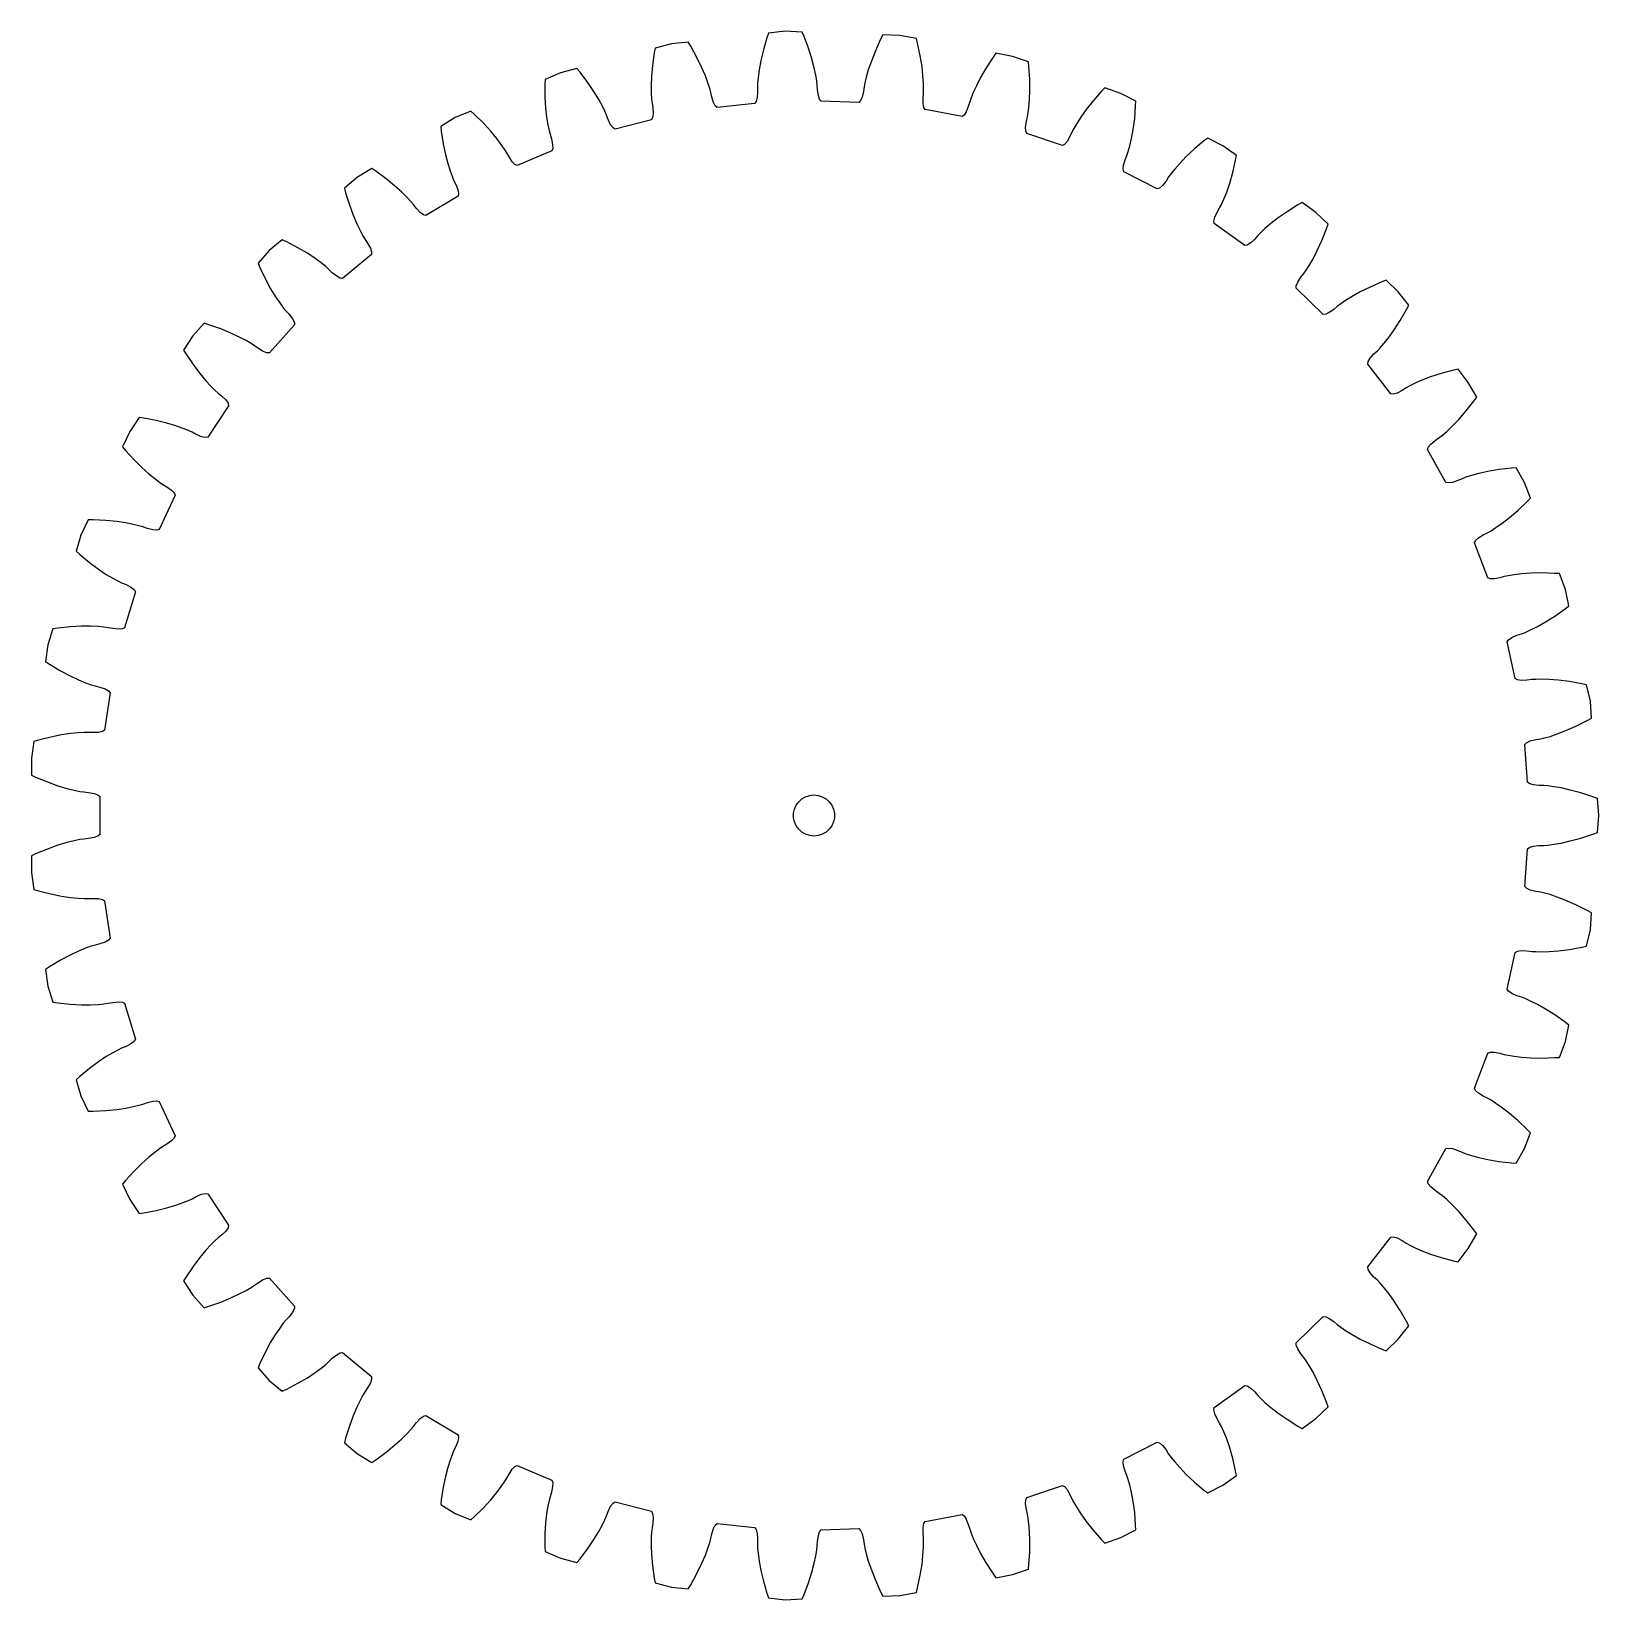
# Model space of a CAD drawing. Header units: metres. Extents: x -57 to 57, y -57 to 57.
import ezdxf

# ---------------------------------------------------------------- set-up
doc = ezdxf.new("R2010")
doc.units = ezdxf.units.M

msp = doc.modelspace()

# ---------------------------------------------------------------- linework, layer by layer
for p, q in [((-2.09, 57.26), (-3.32, 57.12)), ((-0.86, 57.21), (-2.09, 57.26)), ((-10.41, 56.34), (-11.6, 56.03)), ((-9.18, 56.48), (-10.41, 56.34)), ((-9, 56.18), (-9.18, 56.48)), ((-8.55, 55.36), (-9, 56.18)), ((-3.43, 56.79), (-3.69, 55.9)), ((-3.32, 57.12), (-3.43, 56.79)), ((-0.72, 56.89), (-0.86, 57.21)), ((-0.4, 56.02), (-0.72, 56.89)), ((4.87, 56.69), (4.49, 55.84)), ((5.03, 57), (4.87, 56.69)), ((6.27, 56.95), (5.03, 57)), ((7.48, 56.73), (6.27, 56.95)), ((7.57, 56.39), (7.48, 56.73)), ((7.76, 55.48), (7.57, 56.39)), ((-11.66, 55.69), (-11.79, 54.77)), ((-11.6, 56.03), (-11.66, 55.69)), ((-8.2, 54.64), (-8.55, 55.36)), ((-3.88, 55.12), (-4, 54.45)), ((-3.69, 55.9), (-3.88, 55.12)), ((-0.16, 55.25), (-0.4, 56.02)), ((0.02, 54.6), (-0.16, 55.25)), ((4.19, 55.09), (3.97, 54.45)), ((4.49, 55.84), (4.19, 55.09)), ((7.89, 54.69), (7.76, 55.48)), ((13.08, 55.37), (12.57, 54.59)), ((13.28, 55.66), (13.08, 55.37)), ((14.49, 55.43), (13.28, 55.66)), ((15.66, 55.03), (14.49, 55.43)), ((15.7, 54.69), (15.66, 55.03)), ((-18.5, 54.23), (-19.63, 53.74)), ((-17.31, 54.54), (-18.5, 54.23)), ((-17.08, 54.27), (-17.31, 54.54)), ((-16.52, 53.53), (-17.08, 54.27)), ((-11.86, 53.96), (-11.89, 53.29)), ((-11.79, 54.77), (-11.86, 53.96)), ((-7.93, 54.02), (-8.2, 54.64)), ((-7.74, 53.5), (-7.93, 54.02)), ((-4.08, 53.9), (-4.11, 53.48)), ((-4, 54.45), (-4.08, 53.9)), ((0.13, 54.06), (0.02, 54.6)), ((0.2, 53.64), (0.13, 54.06)), ((3.82, 53.92), (3.72, 53.51)), ((3.97, 54.45), (3.82, 53.92)), ((7.96, 54.01), (7.89, 54.69)), ((8, 53.46), (7.96, 54.01)), ((12.17, 53.9), (11.86, 53.29)), ((12.57, 54.59), (12.17, 53.9)), ((15.76, 53.76), (15.7, 54.69)), ((-19.63, 53.74), (-19.65, 53.39)), ((-19.65, 53.39), (-19.64, 52.46)), ((-16.07, 52.86), (-16.52, 53.53)), ((-15.71, 52.29), (-16.07, 52.86)), ((-11.89, 53.29), (-11.88, 52.73)), ((-11.88, 52.73), (-11.86, 52.31)), ((-7.61, 53.09), (-7.74, 53.5)), ((-7.54, 52.8), (-7.61, 53.09)), ((-7.46, 52.46), (-7.54, 52.8)), ((-4.12, 52.83), (-4.15, 52.42)), ((-4.11, 53.48), (-4.12, 53.18)), ((-4.12, 53.18), (-4.12, 52.83)), ((0.23, 53.34), (0.2, 53.64)), ((0.25, 52.99), (0.23, 53.34)), ((0.32, 52.58), (0.25, 52.99)), ((3.62, 52.87), (3.52, 52.46)), ((3.66, 53.21), (3.62, 52.87)), ((3.72, 53.51), (3.66, 53.21)), ((7.97, 52.39), (7.99, 52.74)), ((7.99, 52.74), (8.01, 53.03)), ((8.01, 53.03), (8, 53.46)), ((11.63, 52.79), (11.47, 52.4)), ((11.86, 53.29), (11.63, 52.79)), ((15.74, 52.28), (15.77, 52.95)), ((15.77, 52.95), (15.76, 53.76)), ((21, 52.88), (20.38, 52.18)), ((21.24, 53.13), (21, 52.88)), ((22.41, 52.73), (21.24, 53.13)), ((23.51, 52.17), (22.41, 52.73)), ((-19.64, 52.46), (-19.59, 51.66)), ((-19.59, 51.66), (-19.52, 50.99)), ((-15.45, 51.8), (-15.71, 52.29)), ((-15.26, 51.42), (-15.45, 51.8)), ((-11.86, 52.31), (-11.82, 52.01)), ((-11.82, 52.01), (-11.77, 51.67)), ((-11.77, 51.67), (-11.74, 51.26)), ((-7.34, 52.07), (-7.46, 52.46)), ((-7.21, 51.81), (-7.34, 52.07)), ((-7.07, 51.69), (-7.21, 51.81)), ((-4.34, 51.99), (-7.07, 51.69)), ((-4.23, 52.14), (-4.34, 51.99)), ((-4.15, 52.42), (-4.23, 52.14)), ((0.41, 52.31), (0.32, 52.58)), ((0.53, 52.17), (0.41, 52.31)), ((3.28, 52.07), (0.53, 52.17)), ((3.41, 52.2), (3.28, 52.07)), ((3.52, 52.46), (3.41, 52.2)), ((7.97, 51.98), (7.97, 52.39)), ((8.02, 51.69), (7.97, 51.98)), ((8.12, 51.54), (8.02, 51.69)), ((10.83, 51.04), (8.12, 51.54)), ((11.27, 51.78), (11.12, 51.39)), ((11.37, 52.11), (11.27, 51.78)), ((11.47, 52.4), (11.37, 52.11)), ((15.64, 51.3), (15.7, 51.73)), ((15.7, 51.73), (15.74, 52.28)), ((19.88, 51.55), (19.49, 51)), ((20.38, 52.18), (19.88, 51.55)), ((23.42, 50.89), (23.49, 51.82)), ((23.49, 51.82), (23.51, 52.17)), ((-26.2, 50.96), (-27.25, 50.31)), ((-25.06, 51.44), (-26.2, 50.96)), ((-24.8, 51.2), (-25.06, 51.44)), ((-24.14, 50.55), (-24.8, 51.2)), ((-23.59, 49.96), (-24.14, 50.55)), ((-19.52, 50.99), (-19.43, 50.44)), ((-19.43, 50.44), (-19.34, 50.03)), ((-15.14, 51.14), (-15.26, 51.42)), ((-15.02, 50.81), (-15.14, 51.14)), ((-14.85, 50.44), (-15.02, 50.81)), ((-14.67, 50.21), (-14.85, 50.44)), ((-11.86, 50.8), (-14.52, 50.11)), ((-11.78, 50.97), (-11.86, 50.8)), ((-11.74, 51.26), (-11.78, 50.97)), ((10.97, 51.15), (10.83, 51.04)), ((11.12, 51.39), (10.97, 51.15)), ((15.45, 50.26), (15.51, 50.67)), ((15.51, 50.67), (15.59, 51.01)), ((15.59, 51.01), (15.64, 51.3)), ((19.19, 50.54), (18.98, 50.17)), ((19.49, 51), (19.19, 50.54)), ((23.31, 50.09), (23.42, 50.89)), ((-27.25, 50.31), (-27.21, 49.97)), ((-27.21, 49.97), (-27.07, 49.05)), ((-23.16, 49.44), (-23.59, 49.96)), ((-22.83, 49), (-23.16, 49.44)), ((-19.34, 50.03), (-19.27, 49.74)), ((-19.27, 49.74), (-19.17, 49.4)), ((-19.17, 49.4), (-19.08, 49)), ((-14.52, 50.11), (-14.67, 50.21)), ((15.46, 49.97), (15.45, 50.26)), ((15.54, 49.8), (15.46, 49.97)), ((18.14, 48.92), (15.54, 49.8)), ((18.69, 49.58), (18.49, 49.22)), ((18.84, 49.9), (18.69, 49.58)), ((18.98, 50.17), (18.84, 49.9)), ((23.06, 48.89), (23.19, 49.43)), ((23.19, 49.43), (23.31, 50.09)), ((28.47, 49.26), (27.76, 48.66)), ((28.75, 49.47), (28.47, 49.26)), ((29.85, 48.91), (28.75, 49.47)), ((-27.07, 49.05), (-26.9, 48.26)), ((-26.9, 48.26), (-26.73, 47.6)), ((-22.59, 48.65), (-22.83, 49)), ((-22.43, 48.39), (-22.59, 48.65)), ((-22.26, 48.09), (-22.43, 48.39)), ((-19.13, 48.54), (-21.66, 47.46)), ((-19.07, 48.71), (-19.13, 48.54)), ((-19.08, 49), (-19.07, 48.71)), ((18.3, 49), (18.14, 48.92)), ((18.49, 49.22), (18.3, 49)), ((22.72, 47.87), (22.85, 48.2)), ((22.85, 48.2), (22.95, 48.48)), ((22.95, 48.48), (23.06, 48.89)), ((27.18, 48.11), (26.71, 47.62)), ((27.76, 48.66), (27.18, 48.11)), ((30.85, 48.19), (29.85, 48.91)), ((30.79, 47.85), (30.85, 48.19)), ((-32.29, 47.24), (-33.34, 46.6)), ((-31.99, 47.05), (-32.29, 47.24)), ((-31.24, 46.5), (-31.99, 47.05)), ((-26.73, 47.6), (-26.57, 47.08)), ((-26.57, 47.08), (-26.42, 46.68)), ((-22.03, 47.74), (-22.26, 48.09)), ((-21.83, 47.54), (-22.03, 47.74)), ((-21.66, 47.46), (-21.83, 47.54)), ((22.58, 47.19), (22.6, 47.48)), ((22.62, 47.01), (22.58, 47.19)), ((22.6, 47.48), (22.72, 47.87)), ((25.07, 45.75), (22.62, 47.01)), ((26.34, 47.2), (26.08, 46.87)), ((26.71, 47.62), (26.34, 47.2)), ((30.58, 46.94), (30.79, 47.85)), ((-33.34, 46.6), (-34.29, 45.81)), ((-34.29, 45.81), (-34.2, 45.47)), ((-30.62, 45.99), (-31.24, 46.5)), ((-30.11, 45.54), (-30.62, 45.99)), ((-26.42, 46.68), (-26.31, 46.4)), ((-26.31, 46.4), (-26.15, 46.08)), ((-26.15, 46.08), (-26.01, 45.7)), ((25.24, 45.82), (25.07, 45.75)), ((25.46, 46.01), (25.24, 45.82)), ((25.71, 46.33), (25.46, 46.01)), ((25.9, 46.63), (25.71, 46.33)), ((26.08, 46.87), (25.9, 46.63)), ((30.14, 45.52), (30.36, 46.17)), ((30.36, 46.17), (30.58, 46.94)), ((-34.2, 45.47), (-33.92, 44.58)), ((-29.72, 45.15), (-30.11, 45.54)), ((-29.43, 44.84), (-29.72, 45.15)), ((-29.24, 44.61), (-29.43, 44.84)), ((-25.99, 45.23), (-28.34, 43.8)), ((-26.01, 45.7), (-25.96, 45.41)), ((-25.96, 45.41), (-25.99, 45.23)), ((29.76, 44.62), (29.93, 45.01)), ((29.93, 45.01), (30.14, 45.52)), ((35.65, 44.76), (35.34, 44.59)), ((36.65, 44.04), (35.65, 44.76)), ((-33.92, 44.58), (-33.64, 43.83)), ((-33.64, 43.83), (-33.38, 43.2)), ((-29.03, 44.33), (-29.24, 44.61)), ((-28.75, 44.03), (-29.03, 44.33)), ((-28.52, 43.85), (-28.75, 44.03)), ((-28.34, 43.8), (-28.52, 43.85)), ((29.21, 43.4), (29.28, 43.68)), ((29.28, 43.68), (29.45, 44.05)), ((29.45, 44.05), (29.62, 44.36)), ((29.62, 44.36), (29.76, 44.62)), ((33.89, 43.64), (33.36, 43.22)), ((34.55, 44.09), (33.89, 43.64)), ((35.34, 44.59), (34.55, 44.09)), ((37.54, 43.18), (36.65, 44.04)), ((-33.38, 43.2), (-33.14, 42.71)), ((-33.14, 42.71), (-32.94, 42.33)), ((29.23, 43.22), (29.21, 43.4)), ((31.46, 41.61), (29.23, 43.22)), ((32.62, 42.57), (32.42, 42.36)), ((32.93, 42.86), (32.62, 42.57)), ((33.36, 43.22), (32.93, 42.86)), ((37.08, 41.99), (37.43, 42.85)), ((37.43, 42.85), (37.54, 43.18)), ((-39.77, 41.25), (-40.59, 40.33)), ((-38.82, 42.04), (-39.77, 41.25)), ((-38.5, 41.89), (-38.82, 42.04)), ((-37.68, 41.45), (-38.5, 41.89)), ((-36.99, 41.05), (-37.68, 41.45)), ((-32.94, 42.33), (-32.78, 42.07)), ((-32.78, 42.07), (-32.59, 41.79)), ((-32.59, 41.79), (-32.39, 41.43)), ((-32.39, 41.43), (-32.3, 41.15)), ((31.64, 41.65), (31.46, 41.61)), ((31.89, 41.81), (31.64, 41.65)), ((32.18, 42.09), (31.89, 41.81)), ((32.42, 42.36), (32.18, 42.09)), ((36.44, 40.65), (36.75, 41.25)), ((36.75, 41.25), (37.08, 41.99)), ((-40.59, 40.33), (-40.45, 40.01)), ((-36.42, 40.67), (-36.99, 41.05)), ((-35.98, 40.35), (-36.42, 40.67)), ((-35.64, 40.08), (-35.98, 40.35)), ((-32.3, 40.97), (-34.42, 39.21)), ((-32.3, 41.15), (-32.3, 40.97)), ((35.94, 39.81), (36.17, 40.17)), ((36.17, 40.17), (36.44, 40.65)), ((-40.45, 40.01), (-40.05, 39.17)), ((-40.05, 39.17), (-39.67, 38.46)), ((-35.42, 39.88), (-35.64, 40.08)), ((-35.17, 39.63), (-35.42, 39.88)), ((-34.85, 39.37), (-35.17, 39.63)), ((-34.6, 39.23), (-34.85, 39.37)), ((-34.42, 39.21), (-34.6, 39.23)), ((35.21, 38.68), (35.32, 38.95)), ((35.32, 38.95), (35.55, 39.3)), ((35.55, 39.3), (35.77, 39.57)), ((35.77, 39.57), (35.94, 39.81)), ((41.46, 38.97), (40.61, 38.59)), ((41.78, 39.09), (41.46, 38.97)), ((42.67, 38.23), (41.78, 39.09)), ((-39.67, 38.46), (-39.31, 37.88)), ((-39.31, 37.88), (-39.01, 37.43)), ((35.21, 38.5), (35.21, 38.68)), ((37.19, 36.59), (35.21, 38.5)), ((39.29, 37.9), (38.82, 37.61)), ((39.89, 38.24), (39.29, 37.9)), ((40.61, 38.59), (39.89, 38.24)), ((43.43, 37.26), (42.67, 38.23)), ((-39.01, 37.43), (-38.75, 37.08)), ((-38.75, 37.08), (-38.56, 36.85)), ((-38.56, 36.85), (-38.32, 36.6)), ((37.63, 36.72), (37.37, 36.6)), ((37.97, 36.96), (37.63, 36.72)), ((38.24, 37.19), (37.97, 36.96)), ((38.47, 37.37), (38.24, 37.19)), ((38.82, 37.61), (38.47, 37.37)), ((42.8, 36.14), (43.27, 36.95)), ((43.27, 36.95), (43.43, 37.26)), ((-44.53, 35.94), (-45.35, 35.02)), ((-44.19, 35.84), (-44.53, 35.94)), ((-43.31, 35.53), (-44.19, 35.84)), ((-42.57, 35.22), (-43.31, 35.53)), ((-37.92, 35.83), (-39.76, 33.78)), ((-38.32, 36.6), (-38.07, 36.27)), ((-38.07, 36.27), (-37.94, 36.01)), ((-37.94, 36.01), (-37.92, 35.83)), ((37.37, 36.6), (37.19, 36.59)), ((42.37, 35.46), (42.8, 36.14)), ((-45.35, 35.02), (-46.03, 33.99)), ((-41.96, 34.94), (-42.57, 35.22)), ((-41.47, 34.68), (-41.96, 34.94)), ((-41.1, 34.46), (-41.47, 34.68)), ((-40.85, 34.3), (-41.1, 34.46)), ((41.35, 34.16), (41.63, 34.48)), ((41.63, 34.48), (41.97, 34.91)), ((41.97, 34.91), (42.37, 35.46)), ((-46.03, 33.99), (-45.85, 33.69)), ((-45.85, 33.69), (-45.33, 32.92)), ((-40.57, 34.09), (-40.85, 34.3)), ((-40.21, 33.88), (-40.57, 34.09)), ((-39.94, 33.78), (-40.21, 33.88)), ((-39.76, 33.78), (-39.94, 33.78)), ((40.47, 33.14), (40.62, 33.39)), ((40.62, 33.39), (40.89, 33.7)), ((40.89, 33.7), (41.15, 33.94)), ((41.15, 33.94), (41.35, 34.16)), ((-45.33, 32.92), (-44.84, 32.28)), ((-44.84, 32.28), (-44.41, 31.75)), ((40.44, 32.96), (40.47, 33.14)), ((42.12, 30.79), (40.44, 32.96)), ((45.79, 32.27), (45.03, 32.02)), ((46.69, 32.51), (45.79, 32.27)), ((47.03, 32.59), (46.69, 32.51)), ((47.78, 31.61), (47.03, 32.59)), ((-44.41, 31.75), (-44.04, 31.35)), ((-44.04, 31.35), (-43.74, 31.05)), ((-43.74, 31.05), (-43.51, 30.85)), ((42.95, 31.04), (42.58, 30.85)), ((43.24, 31.22), (42.95, 31.04)), ((43.51, 31.37), (43.24, 31.22)), ((43.89, 31.56), (43.51, 31.37)), ((44.39, 31.78), (43.89, 31.56)), ((45.03, 32.02), (44.39, 31.78)), ((48.39, 30.54), (47.78, 31.61)), ((-42.74, 29.92), (-44.25, 27.63)), ((-43.51, 30.85), (-43.24, 30.63)), ((-43.24, 30.63), (-42.95, 30.34)), ((-42.95, 30.34), (-42.78, 30.1)), ((-42.78, 30.1), (-42.74, 29.92)), ((42.3, 30.77), (42.12, 30.79)), ((42.58, 30.85), (42.3, 30.77)), ((47.61, 29.52), (48.18, 30.25)), ((48.18, 30.25), (48.39, 30.54)), ((-49.28, 29.07), (-49.96, 28.04)), ((-48.94, 29.02), (-49.28, 29.07)), ((-48.03, 28.84), (-48.94, 29.02)), ((-47.24, 28.65), (-48.03, 28.84)), ((-46.59, 28.45), (-47.24, 28.65)), ((46.61, 28.43), (47.08, 28.92)), ((47.08, 28.92), (47.61, 29.52)), ((-49.96, 28.04), (-50.49, 26.93)), ((-46.07, 28.27), (-46.59, 28.45)), ((-45.68, 28.11), (-46.07, 28.27)), ((-45.41, 27.98), (-45.68, 28.11)), ((-45.1, 27.82), (-45.41, 27.98)), ((-44.72, 27.66), (-45.1, 27.82)), ((-44.43, 27.6), (-44.72, 27.66)), ((-44.25, 27.63), (-44.43, 27.6)), ((45.36, 27.39), (45.65, 27.59)), ((45.65, 27.59), (45.89, 27.77)), ((45.89, 27.77), (46.21, 28.05)), ((46.21, 28.05), (46.61, 28.43)), ((-50.49, 26.93), (-50.26, 26.66)), ((-50.26, 26.66), (-49.64, 25.97)), ((44.81, 26.72), (44.86, 26.9)), ((46.15, 24.32), (44.81, 26.72)), ((44.86, 26.9), (45.05, 27.12)), ((45.05, 27.12), (45.36, 27.39)), ((-49.64, 25.97), (-49.07, 25.4)), ((-49.07, 25.4), (-48.56, 24.95)), ((50, 25.26), (49.21, 25.12)), ((50.93, 25.37), (50, 25.26)), ((51.27, 25.39), (50.93, 25.37)), ((51.88, 24.32), (51.27, 25.39)), ((-48.56, 24.95), (-48.13, 24.6)), ((-48.13, 24.6), (-47.79, 24.35)), ((-47.79, 24.35), (-47.54, 24.18)), ((-47.54, 24.18), (-47.24, 24)), ((46.33, 24.28), (46.15, 24.32)), ((46.62, 24.32), (46.33, 24.28)), ((47.01, 24.45), (46.62, 24.32)), ((47.33, 24.59), (47.01, 24.45)), ((47.61, 24.7), (47.33, 24.59)), ((48.01, 24.83), (47.61, 24.7)), ((48.55, 24.98), (48.01, 24.83)), ((49.21, 25.12), (48.55, 24.98)), ((52.32, 23.17), (51.88, 24.32)), ((-46.64, 23.38), (-47.81, 20.89)), ((-47.24, 24), (-46.91, 23.76)), ((-46.91, 23.76), (-46.71, 23.55)), ((-46.71, 23.55), (-46.64, 23.38)), ((51.4, 22.28), (52.08, 22.92)), ((52.08, 22.92), (52.32, 23.17)), ((50.79, 21.75), (51.4, 22.28)), ((-52.99, 21.58), (-53.52, 20.47)), ((-52.64, 21.58), (-52.99, 21.58)), ((-51.71, 21.54), (-52.64, 21.58)), ((-50.91, 21.46), (-51.71, 21.54)), ((-50.24, 21.37), (-50.91, 21.46)), ((-49.7, 21.26), (-50.24, 21.37)), ((-49.29, 21.16), (-49.7, 21.26)), ((-49, 21.07), (-49.29, 21.16)), ((-48.67, 20.96), (-49, 21.07)), ((-48.27, 20.86), (-48.67, 20.96)), ((-47.98, 20.84), (-48.27, 20.86)), ((-47.81, 20.89), (-47.98, 20.84)), ((48.87, 20.49), (49.18, 20.65)), ((49.18, 20.65), (49.44, 20.79)), ((49.44, 20.79), (49.8, 21.02)), ((49.8, 21.02), (50.25, 21.34)), ((50.25, 21.34), (50.79, 21.75)), ((-53.52, 20.47), (-53.87, 19.29)), ((48.22, 19.92), (48.3, 20.08)), ((49.2, 17.35), (48.22, 19.92)), ((48.3, 20.08), (48.52, 20.27)), ((48.52, 20.27), (48.87, 20.49)), ((-53.87, 19.29), (-53.61, 19.05)), ((-53.61, 19.05), (-52.89, 18.47)), ((-52.89, 18.47), (-52.24, 17.99)), ((-52.24, 17.99), (-51.68, 17.61)), ((-51.68, 17.61), (-51.2, 17.33)), ((-51.2, 17.33), (-50.83, 17.13)), ((49.37, 17.28), (49.2, 17.35)), ((49.66, 17.28), (49.37, 17.28)), ((50.07, 17.35), (49.66, 17.28)), ((50.41, 17.44), (50.07, 17.35)), ((50.7, 17.51), (50.41, 17.44)), ((51.12, 17.58), (50.7, 17.51)), ((51.67, 17.64), (51.12, 17.58)), ((52.34, 17.69), (51.67, 17.64)), ((53.15, 17.71), (52.34, 17.69)), ((54.08, 17.68), (53.15, 17.71)), ((54.43, 17.66), (54.08, 17.68)), ((54.87, 16.51), (54.43, 17.66)), ((-50.83, 17.13), (-50.56, 17)), ((-50.56, 17), (-50.23, 16.87)), ((-49.55, 16.34), (-50.34, 13.71)), ((-50.23, 16.87), (-49.87, 16.68)), ((-49.87, 16.68), (-49.64, 16.5)), ((-49.64, 16.5), (-49.55, 16.34)), ((55.13, 15.3), (54.87, 16.51)), ((54.1, 14.56), (54.86, 15.09)), ((54.86, 15.09), (55.13, 15.3)), ((-54.3, 13.78), (-55.22, 13.69)), ((-53.49, 13.82), (-54.3, 13.78)), ((-52.82, 13.82), (-53.49, 13.82)), ((-52.27, 13.8), (-52.82, 13.82)), ((-51.84, 13.76), (-52.27, 13.8)), ((-51.54, 13.71), (-51.84, 13.76)), ((52.33, 13.55), (52.82, 13.79)), ((52.82, 13.79), (53.42, 14.13)), ((53.42, 14.13), (54.1, 14.56)), ((-55.57, 13.64), (-55.93, 12.46)), ((-55.22, 13.69), (-55.57, 13.64)), ((-51.2, 13.65), (-51.54, 13.71)), ((-50.79, 13.61), (-51.2, 13.65)), ((-50.5, 13.63), (-50.79, 13.61)), ((-50.34, 13.71), (-50.5, 13.63)), ((50.61, 12.68), (50.71, 12.83)), ((51.2, 10), (50.61, 12.68)), ((50.71, 12.83), (50.95, 12.99)), ((50.95, 12.99), (51.33, 13.16)), ((51.33, 13.16), (51.66, 13.27)), ((51.66, 13.27), (51.94, 13.37)), ((51.94, 13.37), (52.33, 13.55)), ((-55.93, 12.46), (-56.1, 11.24)), ((-56.1, 11.24), (-55.81, 11.04)), ((-55.81, 11.04), (-55.01, 10.57)), ((-55.01, 10.57), (-54.3, 10.19)), ((-54.3, 10.19), (-53.69, 9.9)), ((-53.69, 9.9), (-53.18, 9.69)), ((-53.18, 9.69), (-52.78, 9.55)), ((-52.78, 9.55), (-52.49, 9.46)), ((-52.49, 9.46), (-52.15, 9.38)), ((-52.15, 9.38), (-51.76, 9.24)), ((-51.76, 9.24), (-51.51, 9.1)), ((51.36, 9.91), (51.2, 10)), ((51.65, 9.86), (51.36, 9.91)), ((52.06, 9.87), (51.65, 9.86)), ((52.41, 9.92), (52.06, 9.87)), ((52.71, 9.94), (52.41, 9.92)), ((53.13, 9.95), (52.71, 9.94)), ((53.69, 9.93), (53.13, 9.95)), ((54.36, 9.88), (53.69, 9.93)), ((55.16, 9.78), (54.36, 9.88)), ((56.08, 9.62), (55.16, 9.78)), ((56.42, 9.55), (56.08, 9.62)), ((56.69, 8.34), (56.42, 9.55)), ((-51.4, 8.95), (-51.8, 6.23)), ((-51.51, 9.1), (-51.4, 8.95)), ((56.78, 7.11), (56.69, 8.34)), ((55.64, 6.52), (56.47, 6.94)), ((56.47, 6.94), (56.78, 7.11)), ((-55.73, 5.73), (-56.63, 5.5)), ((-54.94, 5.89), (-55.73, 5.73)), ((-54.27, 5.99), (-54.94, 5.89)), ((-53.72, 6.04), (-54.27, 5.99)), ((-53.29, 6.06), (-53.72, 6.04)), ((-52.99, 6.06), (-53.29, 6.06)), ((-52.64, 6.05), (-52.99, 6.06)), ((-52.23, 6.06), (-52.64, 6.05)), ((-51.95, 6.13), (-52.23, 6.06)), ((-51.8, 6.23), (-51.95, 6.13)), ((53.34, 5.67), (53.75, 5.78)), ((53.75, 5.78), (54.27, 5.96)), ((54.27, 5.96), (54.9, 6.2)), ((54.9, 6.2), (55.64, 6.52)), ((-56.96, 5.4), (-57.14, 4.18)), ((-56.63, 5.5), (-56.96, 5.4)), ((51.91, 5.18), (52.04, 5.31)), ((52.11, 2.43), (51.91, 5.18)), ((52.04, 5.31), (52.3, 5.44)), ((52.3, 5.44), (52.7, 5.54)), ((52.7, 5.54), (53.04, 5.6)), ((53.04, 5.6), (53.34, 5.67)), ((-57.14, 4.18), (-57.14, 2.95)), ((-57.14, 2.95), (-56.83, 2.8)), ((-56.83, 2.8), (-55.97, 2.45)), ((-55.97, 2.45), (-55.21, 2.17)), ((52.26, 2.32), (52.11, 2.43)), ((52.54, 2.24), (52.26, 2.32)), ((-55.21, 2.17), (-54.56, 1.98)), ((-54.56, 1.98), (-54.02, 1.84)), ((-54.02, 1.84), (-53.61, 1.76)), ((-53.61, 1.76), (-53.31, 1.72)), ((-53.31, 1.72), (-52.96, 1.68)), ((-52.96, 1.68), (-52.56, 1.6)), ((-52.56, 1.6), (-52.29, 1.5)), ((-52.29, 1.5), (-52.15, 1.38)), ((-52.15, 1.38), (-52.15, -1.38)), ((-1.11, 1), (-0.88, 1.21)), ((-0.88, 1.21), (-0.61, 1.37)), ((-0.61, 1.37), (-0.31, 1.47)), ((-0.31, 1.47), (0, 1.5)), ((0, 1.5), (0.31, 1.47)), ((0.31, 1.47), (0.61, 1.37)), ((0.61, 1.37), (0.88, 1.21)), ((0.88, 1.21), (1.11, 1)), ((52.94, 2.19), (52.54, 2.24)), ((53.29, 2.18), (52.94, 2.19)), ((53.59, 2.16), (53.29, 2.18)), ((54.02, 2.1), (53.59, 2.16)), ((54.56, 2.01), (54.02, 2.1)), ((55.22, 1.86), (54.56, 2.01)), ((56, 1.65), (55.22, 1.86)), ((56.88, 1.36), (56, 1.65)), ((57.21, 1.23), (56.88, 1.36)), ((57.3, 0), (57.21, 1.23)), ((-1.49, 0.16), (-1.43, 0.46)), ((-1.49, -0.16), (-1.49, 0.16)), ((-1.43, 0.46), (-1.3, 0.75)), ((-1.3, 0.75), (-1.11, 1)), ((1.11, 1), (1.3, 0.75)), ((1.3, 0.75), (1.43, 0.46)), ((1.43, 0.46), (1.49, 0.16)), ((1.49, 0.16), (1.49, -0.16)), ((-1.43, -0.46), (-1.49, -0.16)), ((-1.3, -0.75), (-1.43, -0.46)), ((-1.11, -1), (-1.3, -0.75)), ((-0.88, -1.21), (-1.11, -1)), ((1.11, -1), (0.88, -1.21)), ((1.3, -0.75), (1.11, -1)), ((1.43, -0.46), (1.3, -0.75)), ((1.49, -0.16), (1.43, -0.46)), ((57.21, -1.23), (57.3, 0)), ((-55.21, -2.17), (-55.97, -2.45)), ((-54.56, -1.98), (-55.21, -2.17)), ((-54.02, -1.84), (-54.56, -1.98)), ((-53.61, -1.76), (-54.02, -1.84)), ((-53.31, -1.72), (-53.61, -1.76)), ((-52.96, -1.68), (-53.31, -1.72)), ((-52.56, -1.6), (-52.96, -1.68)), ((-52.29, -1.5), (-52.56, -1.6)), ((-52.15, -1.38), (-52.29, -1.5)), ((-0.61, -1.37), (-0.88, -1.21)), ((-0.31, -1.47), (-0.61, -1.37)), ((0, -1.5), (-0.31, -1.47)), ((0.31, -1.47), (0, -1.5)), ((0.61, -1.37), (0.31, -1.47)), ((0.88, -1.21), (0.61, -1.37)), ((52.26, -2.32), (52.54, -2.24)), ((52.54, -2.24), (52.94, -2.19)), ((52.94, -2.19), (53.29, -2.18)), ((53.29, -2.18), (53.59, -2.16)), ((53.59, -2.16), (54.02, -2.1)), ((54.02, -2.1), (54.56, -2.01)), ((54.56, -2.01), (55.22, -1.86)), ((55.22, -1.86), (56, -1.65)), ((56, -1.65), (56.88, -1.36)), ((56.88, -1.36), (57.21, -1.23)), ((-56.83, -2.8), (-57.14, -2.95)), ((-57.14, -2.95), (-57.14, -4.18)), ((-55.97, -2.45), (-56.83, -2.8)), ((51.91, -5.18), (52.11, -2.43)), ((52.11, -2.43), (52.26, -2.32)), ((-57.14, -4.18), (-56.96, -5.4)), ((-56.96, -5.4), (-56.63, -5.5)), ((-56.63, -5.5), (-55.73, -5.73)), ((52.04, -5.31), (51.91, -5.18)), ((52.3, -5.44), (52.04, -5.31)), ((52.7, -5.54), (52.3, -5.44)), ((53.04, -5.6), (52.7, -5.54)), ((53.34, -5.67), (53.04, -5.6)), ((53.75, -5.78), (53.34, -5.67)), ((-55.73, -5.73), (-54.94, -5.89)), ((-54.94, -5.89), (-54.27, -5.99)), ((-54.27, -5.99), (-53.72, -6.04)), ((-53.72, -6.04), (-53.29, -6.06)), ((-53.29, -6.06), (-52.99, -6.06)), ((-52.99, -6.06), (-52.64, -6.05)), ((-52.64, -6.05), (-52.23, -6.06)), ((-52.23, -6.06), (-51.95, -6.13)), ((-51.95, -6.13), (-51.8, -6.23)), ((-51.8, -6.23), (-51.4, -8.95)), ((54.27, -5.96), (53.75, -5.78)), ((54.9, -6.2), (54.27, -5.96)), ((55.64, -6.52), (54.9, -6.2)), ((56.47, -6.94), (55.64, -6.52)), ((56.78, -7.11), (56.47, -6.94)), ((56.69, -8.34), (56.78, -7.11)), ((-51.51, -9.1), (-51.76, -9.24)), ((-51.4, -8.95), (-51.51, -9.1)), ((56.42, -9.55), (56.69, -8.34)), ((-54.3, -10.19), (-55.01, -10.57)), ((-53.69, -9.9), (-54.3, -10.19)), ((-53.18, -9.69), (-53.69, -9.9)), ((-52.78, -9.55), (-53.18, -9.69)), ((-52.49, -9.46), (-52.78, -9.55)), ((-52.15, -9.38), (-52.49, -9.46)), ((-51.76, -9.24), (-52.15, -9.38)), ((50.61, -12.68), (51.2, -10)), ((51.2, -10), (51.36, -9.91)), ((51.36, -9.91), (51.65, -9.86)), ((51.65, -9.86), (52.06, -9.87)), ((52.06, -9.87), (52.41, -9.92)), ((52.41, -9.92), (52.71, -9.94)), ((52.71, -9.94), (53.13, -9.95)), ((53.13, -9.95), (53.69, -9.93)), ((53.69, -9.93), (54.36, -9.88)), ((54.36, -9.88), (55.16, -9.78)), ((55.16, -9.78), (56.08, -9.62)), ((56.08, -9.62), (56.42, -9.55)), ((-55.81, -11.04), (-56.1, -11.24)), ((-56.1, -11.24), (-55.93, -12.46)), ((-55.01, -10.57), (-55.81, -11.04)), ((-55.93, -12.46), (-55.57, -13.64)), ((-55.57, -13.64), (-55.22, -13.69)), ((-55.22, -13.69), (-54.3, -13.78)), ((-51.84, -13.76), (-51.54, -13.71)), ((-51.54, -13.71), (-51.2, -13.65)), ((-51.2, -13.65), (-50.79, -13.61)), ((-50.79, -13.61), (-50.5, -13.63)), ((-50.5, -13.63), (-50.34, -13.71)), ((-50.34, -13.71), (-49.55, -16.34)), ((50.71, -12.83), (50.61, -12.68)), ((50.95, -12.99), (50.71, -12.83)), ((51.33, -13.16), (50.95, -12.99)), ((51.66, -13.27), (51.33, -13.16)), ((51.94, -13.37), (51.66, -13.27)), ((52.33, -13.55), (51.94, -13.37)), ((52.82, -13.79), (52.33, -13.55)), ((-54.3, -13.78), (-53.49, -13.82)), ((-53.49, -13.82), (-52.82, -13.82)), ((-52.82, -13.82), (-52.27, -13.8)), ((-52.27, -13.8), (-51.84, -13.76)), ((53.42, -14.13), (52.82, -13.79)), ((54.1, -14.56), (53.42, -14.13)), ((54.86, -15.09), (54.1, -14.56)), ((55.13, -15.3), (54.86, -15.09)), ((54.87, -16.51), (55.13, -15.3)), ((-50.83, -17.13), (-51.2, -17.33)), ((-50.56, -17), (-50.83, -17.13)), ((-50.23, -16.87), (-50.56, -17)), ((-49.87, -16.68), (-50.23, -16.87)), ((-49.64, -16.5), (-49.87, -16.68)), ((-49.55, -16.34), (-49.64, -16.5)), ((54.43, -17.66), (54.87, -16.51)), ((-52.24, -17.99), (-52.89, -18.47)), ((-51.68, -17.61), (-52.24, -17.99)), ((-51.2, -17.33), (-51.68, -17.61)), ((48.22, -19.92), (49.2, -17.35)), ((49.2, -17.35), (49.37, -17.28)), ((49.37, -17.28), (49.66, -17.28)), ((49.66, -17.28), (50.07, -17.35)), ((50.07, -17.35), (50.41, -17.44)), ((50.41, -17.44), (50.7, -17.51)), ((50.7, -17.51), (51.12, -17.58)), ((51.12, -17.58), (51.67, -17.64)), ((51.67, -17.64), (52.34, -17.69)), ((52.34, -17.69), (53.15, -17.71)), ((53.15, -17.71), (54.08, -17.68)), ((54.08, -17.68), (54.43, -17.66)), ((-53.61, -19.05), (-53.87, -19.29)), ((-53.87, -19.29), (-53.52, -20.47)), ((-52.89, -18.47), (-53.61, -19.05)), ((-53.52, -20.47), (-52.99, -21.58)), ((48.3, -20.08), (48.22, -19.92)), ((48.52, -20.27), (48.3, -20.08)), ((48.87, -20.49), (48.52, -20.27)), ((49.18, -20.65), (48.87, -20.49)), ((-52.99, -21.58), (-52.64, -21.58)), ((-52.64, -21.58), (-51.71, -21.54)), ((-51.71, -21.54), (-50.91, -21.46)), ((-50.91, -21.46), (-50.24, -21.37)), ((-50.24, -21.37), (-49.7, -21.26)), ((-49.7, -21.26), (-49.29, -21.16)), ((-49.29, -21.16), (-49, -21.07)), ((-49, -21.07), (-48.67, -20.96)), ((-48.67, -20.96), (-48.27, -20.86)), ((-48.27, -20.86), (-47.98, -20.84)), ((-47.98, -20.84), (-47.81, -20.89)), ((-47.81, -20.89), (-46.64, -23.38)), ((49.44, -20.79), (49.18, -20.65)), ((49.8, -21.02), (49.44, -20.79)), ((50.25, -21.34), (49.8, -21.02)), ((50.79, -21.75), (50.25, -21.34)), ((51.4, -22.28), (50.79, -21.75)), ((52.08, -22.92), (51.4, -22.28)), ((-47.24, -24), (-47.54, -24.18)), ((-46.91, -23.76), (-47.24, -24)), ((-46.71, -23.55), (-46.91, -23.76)), ((-46.64, -23.38), (-46.71, -23.55)), ((51.88, -24.32), (52.32, -23.17)), ((52.32, -23.17), (52.08, -22.92)), ((-48.56, -24.95), (-49.07, -25.4)), ((-48.13, -24.6), (-48.56, -24.95)), ((-47.79, -24.35), (-48.13, -24.6)), ((-47.54, -24.18), (-47.79, -24.35)), ((44.81, -26.72), (46.15, -24.32)), ((46.15, -24.32), (46.33, -24.28)), ((46.33, -24.28), (46.62, -24.32)), ((46.62, -24.32), (47.01, -24.45)), ((47.01, -24.45), (47.33, -24.59)), ((47.33, -24.59), (47.61, -24.7)), ((47.61, -24.7), (48.01, -24.83)), ((48.01, -24.83), (48.55, -24.98)), ((48.55, -24.98), (49.21, -25.12)), ((49.21, -25.12), (50, -25.26)), ((51.27, -25.39), (51.88, -24.32)), ((-49.64, -25.97), (-50.26, -26.66)), ((-49.07, -25.4), (-49.64, -25.97)), ((50, -25.26), (50.93, -25.37)), ((50.93, -25.37), (51.27, -25.39)), ((-50.26, -26.66), (-50.49, -26.93)), ((-50.49, -26.93), (-49.96, -28.04)), ((44.86, -26.9), (44.81, -26.72)), ((45.05, -27.12), (44.86, -26.9)), ((45.36, -27.39), (45.05, -27.12)), ((45.65, -27.59), (45.36, -27.39)), ((-49.96, -28.04), (-49.28, -29.07)), ((-47.24, -28.65), (-46.59, -28.45)), ((-46.59, -28.45), (-46.07, -28.27)), ((-46.07, -28.27), (-45.68, -28.11)), ((-45.68, -28.11), (-45.41, -27.98)), ((-45.41, -27.98), (-45.1, -27.82)), ((-45.1, -27.82), (-44.72, -27.66)), ((-44.72, -27.66), (-44.43, -27.6)), ((-44.43, -27.6), (-44.25, -27.63)), ((-44.25, -27.63), (-42.74, -29.92)), ((45.89, -27.77), (45.65, -27.59)), ((46.21, -28.05), (45.89, -27.77)), ((46.61, -28.43), (46.21, -28.05)), ((47.08, -28.92), (46.61, -28.43)), ((-49.28, -29.07), (-48.94, -29.02)), ((-48.94, -29.02), (-48.03, -28.84)), ((-48.03, -28.84), (-47.24, -28.65)), ((47.61, -29.52), (47.08, -28.92)), ((48.18, -30.25), (47.61, -29.52)), ((-43.51, -30.85), (-43.74, -31.05)), ((-43.24, -30.63), (-43.51, -30.85)), ((-42.95, -30.34), (-43.24, -30.63)), ((-42.78, -30.1), (-42.95, -30.34)), ((-42.74, -29.92), (-42.78, -30.1)), ((40.44, -32.96), (42.12, -30.79)), ((42.12, -30.79), (42.3, -30.77)), ((42.3, -30.77), (42.58, -30.85)), ((42.58, -30.85), (42.95, -31.04)), ((47.78, -31.61), (48.39, -30.54)), ((48.39, -30.54), (48.18, -30.25)), ((-44.41, -31.75), (-44.84, -32.28)), ((-44.04, -31.35), (-44.41, -31.75)), ((-43.74, -31.05), (-44.04, -31.35)), ((42.95, -31.04), (43.24, -31.22)), ((43.24, -31.22), (43.51, -31.37)), ((43.51, -31.37), (43.89, -31.56)), ((43.89, -31.56), (44.39, -31.78)), ((44.39, -31.78), (45.03, -32.02)), ((45.03, -32.02), (45.79, -32.27)), ((47.03, -32.59), (47.78, -31.61)), ((-45.33, -32.92), (-45.85, -33.69)), ((-44.84, -32.28), (-45.33, -32.92)), ((40.47, -33.14), (40.44, -32.96)), ((40.62, -33.39), (40.47, -33.14)), ((45.79, -32.27), (46.69, -32.51)), ((46.69, -32.51), (47.03, -32.59)), ((-45.85, -33.69), (-46.03, -33.99)), ((-46.03, -33.99), (-45.35, -35.02)), ((-41.1, -34.46), (-40.85, -34.3)), ((-40.85, -34.3), (-40.57, -34.09)), ((-40.57, -34.09), (-40.21, -33.88)), ((-40.21, -33.88), (-39.94, -33.78)), ((-39.94, -33.78), (-39.76, -33.78)), ((-39.76, -33.78), (-37.92, -35.83)), ((40.89, -33.7), (40.62, -33.39)), ((41.15, -33.94), (40.89, -33.7)), ((41.35, -34.16), (41.15, -33.94)), ((41.63, -34.48), (41.35, -34.16)), ((-45.35, -35.02), (-44.53, -35.94)), ((-43.31, -35.53), (-42.57, -35.22)), ((-42.57, -35.22), (-41.96, -34.94)), ((-41.96, -34.94), (-41.47, -34.68)), ((-41.47, -34.68), (-41.1, -34.46)), ((41.97, -34.91), (41.63, -34.48)), ((42.37, -35.46), (41.97, -34.91)), ((42.8, -36.14), (42.37, -35.46)), ((-44.53, -35.94), (-44.19, -35.84)), ((-44.19, -35.84), (-43.31, -35.53)), ((-38.32, -36.6), (-38.56, -36.85)), ((-38.07, -36.27), (-38.32, -36.6)), ((-37.94, -36.01), (-38.07, -36.27)), ((-37.92, -35.83), (-37.94, -36.01)), ((35.21, -38.5), (37.19, -36.59)), ((37.19, -36.59), (37.37, -36.6)), ((37.37, -36.6), (37.63, -36.72)), ((43.27, -36.95), (42.8, -36.14)), ((-39.01, -37.43), (-39.31, -37.88)), ((-38.75, -37.08), (-39.01, -37.43)), ((-38.56, -36.85), (-38.75, -37.08)), ((37.63, -36.72), (37.97, -36.96)), ((37.97, -36.96), (38.24, -37.19)), ((38.24, -37.19), (38.47, -37.37)), ((38.47, -37.37), (38.82, -37.61)), ((38.82, -37.61), (39.29, -37.9)), ((42.67, -38.23), (43.43, -37.26)), ((43.43, -37.26), (43.27, -36.95)), ((-39.67, -38.46), (-40.05, -39.17)), ((-39.31, -37.88), (-39.67, -38.46)), ((35.21, -38.68), (35.21, -38.5)), ((35.32, -38.95), (35.21, -38.68)), ((39.29, -37.9), (39.89, -38.24)), ((39.89, -38.24), (40.61, -38.59)), ((40.61, -38.59), (41.46, -38.97)), ((41.78, -39.09), (42.67, -38.23)), ((-40.45, -40.01), (-40.59, -40.33)), ((-40.05, -39.17), (-40.45, -40.01)), ((-35.98, -40.35), (-35.64, -40.08)), ((-35.64, -40.08), (-35.42, -39.88)), ((-35.42, -39.88), (-35.17, -39.63)), ((-35.17, -39.63), (-34.85, -39.37)), ((-34.85, -39.37), (-34.6, -39.23)), ((-34.6, -39.23), (-34.42, -39.21)), ((-34.42, -39.21), (-32.3, -40.97)), ((35.55, -39.3), (35.32, -38.95)), ((35.77, -39.57), (35.55, -39.3)), ((35.94, -39.81), (35.77, -39.57)), ((36.17, -40.17), (35.94, -39.81)), ((41.46, -38.97), (41.78, -39.09)), ((-40.59, -40.33), (-39.77, -41.25)), ((-37.68, -41.45), (-36.99, -41.05)), ((-36.99, -41.05), (-36.42, -40.67)), ((-36.42, -40.67), (-35.98, -40.35)), ((-32.3, -41.15), (-32.39, -41.43)), ((-32.3, -40.97), (-32.3, -41.15)), ((36.44, -40.65), (36.17, -40.17)), ((36.75, -41.25), (36.44, -40.65)), ((-39.77, -41.25), (-38.82, -42.04)), ((-38.82, -42.04), (-38.5, -41.89)), ((-38.5, -41.89), (-37.68, -41.45)), ((-32.94, -42.33), (-33.14, -42.71)), ((-32.78, -42.07), (-32.94, -42.33)), ((-32.59, -41.79), (-32.78, -42.07)), ((-32.39, -41.43), (-32.59, -41.79)), ((29.23, -43.22), (31.46, -41.61)), ((31.46, -41.61), (31.64, -41.65)), ((31.64, -41.65), (31.89, -41.81)), ((31.89, -41.81), (32.18, -42.09)), ((32.18, -42.09), (32.42, -42.36)), ((32.42, -42.36), (32.62, -42.57)), ((37.08, -41.99), (36.75, -41.25)), ((37.43, -42.85), (37.08, -41.99)), ((-33.38, -43.2), (-33.64, -43.83)), ((-33.14, -42.71), (-33.38, -43.2)), ((29.21, -43.4), (29.23, -43.22)), ((29.28, -43.68), (29.21, -43.4)), ((32.62, -42.57), (32.93, -42.86)), ((32.93, -42.86), (33.36, -43.22)), ((33.36, -43.22), (33.89, -43.64)), ((36.65, -44.04), (37.54, -43.18)), ((37.54, -43.18), (37.43, -42.85)), ((-33.92, -44.58), (-34.2, -45.47)), ((-33.64, -43.83), (-33.92, -44.58)), ((-29.43, -44.84), (-29.24, -44.61)), ((-29.24, -44.61), (-29.03, -44.33)), ((-29.03, -44.33), (-28.75, -44.03)), ((-28.75, -44.03), (-28.52, -43.85)), ((-28.52, -43.85), (-28.34, -43.8)), ((-28.34, -43.8), (-25.99, -45.23)), ((29.45, -44.05), (29.28, -43.68)), ((29.62, -44.36), (29.45, -44.05)), ((29.76, -44.62), (29.62, -44.36)), ((29.93, -45.01), (29.76, -44.62)), ((33.89, -43.64), (34.55, -44.09)), ((34.55, -44.09), (35.34, -44.59)), ((35.34, -44.59), (35.65, -44.76)), ((35.65, -44.76), (36.65, -44.04)), ((-34.2, -45.47), (-34.29, -45.81)), ((-30.62, -45.99), (-30.11, -45.54)), ((-30.11, -45.54), (-29.72, -45.15)), ((-29.72, -45.15), (-29.43, -44.84)), ((-26.01, -45.7), (-26.15, -46.08)), ((-25.96, -45.41), (-26.01, -45.7)), ((-25.99, -45.23), (-25.96, -45.41)), ((22.62, -47.01), (25.07, -45.75)), ((25.07, -45.75), (25.24, -45.82)), ((30.14, -45.52), (29.93, -45.01)), ((30.36, -46.17), (30.14, -45.52)), ((-34.29, -45.81), (-33.34, -46.6)), ((-33.34, -46.6), (-32.29, -47.24)), ((-31.99, -47.05), (-31.24, -46.5)), ((-31.24, -46.5), (-30.62, -45.99)), ((-26.42, -46.68), (-26.57, -47.08)), ((-26.31, -46.4), (-26.42, -46.68)), ((-26.15, -46.08), (-26.31, -46.4)), ((25.24, -45.82), (25.46, -46.01)), ((25.46, -46.01), (25.71, -46.33)), ((25.71, -46.33), (25.9, -46.63)), ((25.9, -46.63), (26.08, -46.87)), ((26.08, -46.87), (26.34, -47.2)), ((30.58, -46.94), (30.36, -46.17)), ((30.79, -47.85), (30.58, -46.94)), ((-32.29, -47.24), (-31.99, -47.05)), ((-26.73, -47.6), (-26.9, -48.26)), ((-26.57, -47.08), (-26.73, -47.6)), ((-22.43, -48.39), (-22.26, -48.09)), ((-22.26, -48.09), (-22.03, -47.74)), ((-22.03, -47.74), (-21.83, -47.54)), ((-21.83, -47.54), (-21.66, -47.46)), ((-21.66, -47.46), (-19.13, -48.54)), ((22.58, -47.19), (22.62, -47.01)), ((22.6, -47.48), (22.58, -47.19)), ((22.72, -47.87), (22.6, -47.48)), ((22.85, -48.2), (22.72, -47.87)), ((26.34, -47.2), (26.71, -47.62)), ((26.71, -47.62), (27.18, -48.11)), ((30.85, -48.19), (30.79, -47.85)), ((-27.07, -49.05), (-27.21, -49.97)), ((-26.9, -48.26), (-27.07, -49.05)), ((-23.16, -49.44), (-22.83, -49)), ((-22.83, -49), (-22.59, -48.65)), ((-22.59, -48.65), (-22.43, -48.39)), ((-19.08, -49), (-19.17, -49.4)), ((-19.13, -48.54), (-19.07, -48.71)), ((-19.07, -48.71), (-19.08, -49)), ((15.54, -49.8), (18.14, -48.92)), ((18.14, -48.92), (18.3, -49)), ((18.3, -49), (18.49, -49.22)), ((18.49, -49.22), (18.69, -49.58)), ((22.95, -48.48), (22.85, -48.2)), ((23.06, -48.89), (22.95, -48.48)), ((23.19, -49.43), (23.06, -48.89)), ((27.18, -48.11), (27.76, -48.66)), ((27.76, -48.66), (28.47, -49.26)), ((28.75, -49.47), (29.85, -48.91)), ((29.85, -48.91), (30.85, -48.19)), ((-27.21, -49.97), (-27.25, -50.31)), ((-27.25, -50.31), (-26.2, -50.96)), ((-24.14, -50.55), (-23.59, -49.96)), ((-23.59, -49.96), (-23.16, -49.44)), ((-19.34, -50.03), (-19.43, -50.44)), ((-19.27, -49.74), (-19.34, -50.03)), ((-19.17, -49.4), (-19.27, -49.74)), ((-14.85, -50.44), (-14.67, -50.21)), ((-14.67, -50.21), (-14.52, -50.11)), ((-14.52, -50.11), (-11.86, -50.8)), ((15.45, -50.26), (15.46, -49.97)), ((15.51, -50.67), (15.45, -50.26)), ((15.46, -49.97), (15.54, -49.8)), ((18.69, -49.58), (18.84, -49.9)), ((18.84, -49.9), (18.98, -50.17)), ((18.98, -50.17), (19.19, -50.54)), ((23.31, -50.09), (23.19, -49.43)), ((23.42, -50.89), (23.31, -50.09)), ((28.47, -49.26), (28.75, -49.47)), ((-26.2, -50.96), (-25.06, -51.44)), ((-25.06, -51.44), (-24.8, -51.2)), ((-24.8, -51.2), (-24.14, -50.55)), ((-19.52, -50.99), (-19.59, -51.66)), ((-19.43, -50.44), (-19.52, -50.99)), ((-15.45, -51.8), (-15.26, -51.42)), ((-15.26, -51.42), (-15.14, -51.14)), ((-15.14, -51.14), (-15.02, -50.81)), ((-15.02, -50.81), (-14.85, -50.44)), ((-11.86, -50.8), (-11.78, -50.97)), ((-11.78, -50.97), (-11.74, -51.26)), ((-11.74, -51.26), (-11.77, -51.67)), ((8.12, -51.54), (10.83, -51.04)), ((10.83, -51.04), (10.97, -51.15)), ((10.97, -51.15), (11.12, -51.39)), ((11.12, -51.39), (11.27, -51.78)), ((15.59, -51.01), (15.51, -50.67)), ((15.64, -51.3), (15.59, -51.01)), ((15.7, -51.73), (15.64, -51.3)), ((19.19, -50.54), (19.49, -51)), ((19.49, -51), (19.88, -51.55)), ((23.49, -51.82), (23.42, -50.89)), ((-19.64, -52.46), (-19.65, -53.39)), ((-19.59, -51.66), (-19.64, -52.46)), ((-16.07, -52.86), (-15.71, -52.29)), ((-15.71, -52.29), (-15.45, -51.8)), ((-11.86, -52.31), (-11.88, -52.73)), ((-11.82, -52.01), (-11.86, -52.31)), ((-11.77, -51.67), (-11.82, -52.01)), ((-7.54, -52.8), (-7.46, -52.46)), ((-7.46, -52.46), (-7.34, -52.07)), ((-7.34, -52.07), (-7.21, -51.81)), ((-7.21, -51.81), (-7.07, -51.69)), ((-7.07, -51.69), (-4.34, -51.99)), ((-4.34, -51.99), (-4.23, -52.14)), ((-4.23, -52.14), (-4.15, -52.42)), ((-4.15, -52.42), (-4.12, -52.83)), ((0.25, -52.99), (0.32, -52.58)), ((0.32, -52.58), (0.41, -52.31)), ((0.41, -52.31), (0.53, -52.17)), ((0.53, -52.17), (3.28, -52.07)), ((3.28, -52.07), (3.41, -52.2)), ((3.41, -52.2), (3.52, -52.46)), ((3.52, -52.46), (3.62, -52.87)), ((7.97, -51.98), (8.02, -51.69)), ((7.97, -52.39), (7.97, -51.98)), ((7.99, -52.74), (7.97, -52.39)), ((8.02, -51.69), (8.12, -51.54)), ((11.27, -51.78), (11.37, -52.11)), ((11.37, -52.11), (11.47, -52.4)), ((11.47, -52.4), (11.63, -52.79)), ((15.74, -52.28), (15.7, -51.73)), ((15.77, -52.95), (15.74, -52.28)), ((19.88, -51.55), (20.38, -52.18)), ((20.38, -52.18), (21, -52.88)), ((22.41, -52.73), (23.51, -52.17)), ((23.51, -52.17), (23.49, -51.82)), ((-19.65, -53.39), (-19.63, -53.74)), ((-19.63, -53.74), (-18.5, -54.23)), ((-17.08, -54.27), (-16.52, -53.53)), ((-16.52, -53.53), (-16.07, -52.86)), ((-11.88, -52.73), (-11.89, -53.29)), ((-11.89, -53.29), (-11.86, -53.96)), ((-7.93, -54.02), (-7.74, -53.5)), ((-7.74, -53.5), (-7.61, -53.09)), ((-7.61, -53.09), (-7.54, -52.8)), ((-4.12, -52.83), (-4.12, -53.18)), ((-4.12, -53.18), (-4.11, -53.48)), ((-4.11, -53.48), (-4.08, -53.9)), ((0.13, -54.06), (0.2, -53.64)), ((0.2, -53.64), (0.23, -53.34)), ((0.23, -53.34), (0.25, -52.99)), ((3.62, -52.87), (3.66, -53.21)), ((3.66, -53.21), (3.72, -53.51)), ((3.72, -53.51), (3.82, -53.92)), ((7.96, -54.01), (8, -53.46)), ((8.01, -53.03), (7.99, -52.74)), ((8, -53.46), (8.01, -53.03)), ((11.63, -52.79), (11.86, -53.29)), ((11.86, -53.29), (12.17, -53.9)), ((15.7, -54.69), (15.76, -53.76)), ((15.76, -53.76), (15.77, -52.95)), ((21, -52.88), (21.24, -53.13)), ((21.24, -53.13), (22.41, -52.73)), ((-18.5, -54.23), (-17.31, -54.54)), ((-17.31, -54.54), (-17.08, -54.27)), ((-11.86, -53.96), (-11.79, -54.77)), ((-11.79, -54.77), (-11.66, -55.69)), ((-8.55, -55.36), (-8.2, -54.64)), ((-8.2, -54.64), (-7.93, -54.02)), ((-4.08, -53.9), (-4, -54.45)), ((-4, -54.45), (-3.88, -55.12)), ((-0.16, -55.25), (0.02, -54.6)), ((0.02, -54.6), (0.13, -54.06)), ((3.82, -53.92), (3.97, -54.45)), ((3.97, -54.45), (4.19, -55.09)), ((7.76, -55.48), (7.89, -54.69)), ((7.89, -54.69), (7.96, -54.01)), ((12.17, -53.9), (12.57, -54.59)), ((12.57, -54.59), (13.08, -55.37)), ((15.66, -55.03), (15.7, -54.69)), ((-11.66, -55.69), (-11.6, -56.03)), ((-11.6, -56.03), (-10.41, -56.34)), ((-9, -56.18), (-8.55, -55.36)), ((-3.88, -55.12), (-3.69, -55.9)), ((-3.69, -55.9), (-3.43, -56.79)), ((-0.72, -56.89), (-0.4, -56.02)), ((-0.4, -56.02), (-0.16, -55.25)), ((4.19, -55.09), (4.49, -55.84)), ((4.49, -55.84), (4.87, -56.69)), ((7.57, -56.39), (7.76, -55.48)), ((13.08, -55.37), (13.28, -55.66)), ((13.28, -55.66), (14.49, -55.43)), ((14.49, -55.43), (15.66, -55.03)), ((-10.41, -56.34), (-9.18, -56.48)), ((-9.18, -56.48), (-9, -56.18)), ((-3.43, -56.79), (-3.32, -57.12)), ((-3.32, -57.12), (-2.09, -57.26)), ((-2.09, -57.26), (-0.86, -57.21)), ((-0.86, -57.21), (-0.72, -56.89)), ((4.87, -56.69), (5.03, -57)), ((5.03, -57), (6.27, -56.95)), ((6.27, -56.95), (7.48, -56.73)), ((7.48, -56.73), (7.57, -56.39))]:
    msp.add_line(p, q)

doc.saveas('drawing.dxf')
